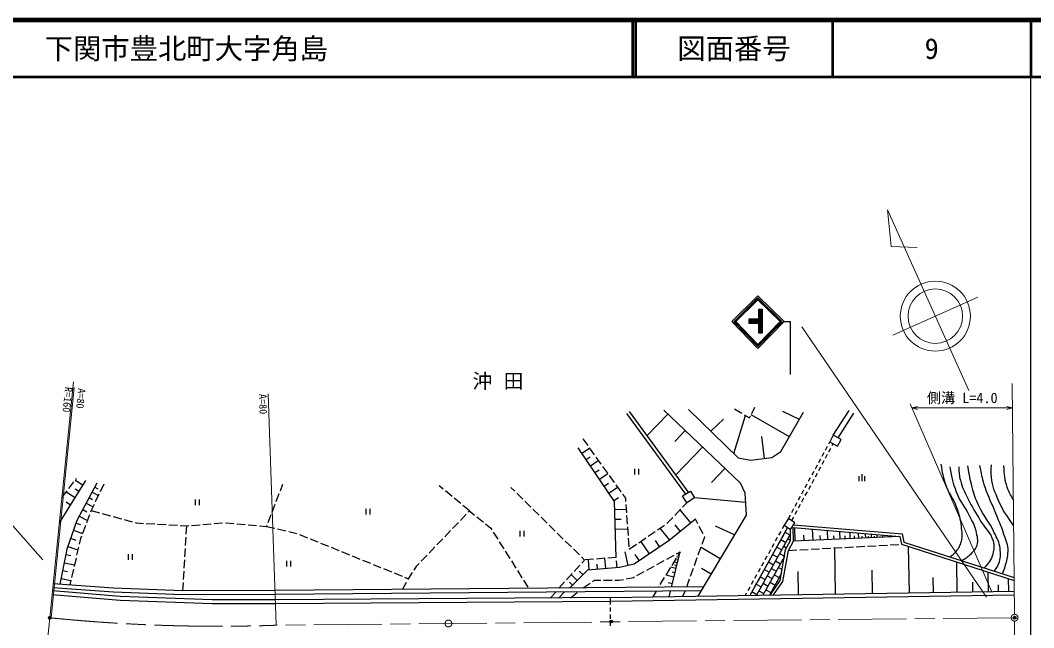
# Model space of a CAD drawing. Units: millimetres, scale not verified. Extents: x 40000 to 680000, y 20000 to 380000.
# Drawn here: x 400724 to 579500, y 272761 to 380000 of the extents above; entities that cross this region are included whole.
import ezdxf
from ezdxf.enums import TextEntityAlignment as Align

# ---------------------------------------------------------------- set-up
doc = ezdxf.new("R2010")
doc.units = ezdxf.units.MM
doc.header["$LTSCALE"] = 1000
doc.header["$PDMODE"] = 32
doc.header["$PDSIZE"] = 500
doc.linetypes.add('CHAIN', pattern=[18.5, 12, -1.5, 3.5, -1.5])
for name, color, linetype, lineweight in [('M-BGD', 7, 'Continuous', 25), ('M-BMK', 2, 'CHAIN', 13), ('M-STR-HTXT', 7, 'Continuous', 13), ('M-STR-STR1', 1, 'Continuous', 25), ('M-STR-STRC', 7, 'Continuous', 25), ('M-TTL', 2, 'Continuous', 140), ('M-TTL-BAND', 7, 'Continuous', 25), ('M-TTL-LINE', 7, 'Continuous', 50)]:
    doc.layers.add(name, color=color, linetype=linetype, lineweight=lineweight)
for name, color, linetype in [('M-BMK-HTXT', 7, 'Continuous'), ('M-OTRS', 6, 'Continuous'), ('M-TTL-TXT', 7, 'Continuous')]:
    doc.layers.add(name, color=color, linetype=linetype)
doc.styles.add('ＭＳ ゴシック', font='')
doc.styles.get('ＭＳ ゴシック').set_extended_font_data('MS Gothic')

msp = doc.modelspace()

# ---------------------------------------------------------------- linework, layer by layer
at = {"layer": 'M-BGD'}
for p, q in [((527753, 298275), (514241, 311183)), ((518606, 311276), (527335, 302779)), ((526731, 311415), (528009, 310630)), ((529770, 310594), (530306, 311694)), ((544145, 306728), (546929, 311137)), ((518104, 296329), (507726, 310603)), ((518583, 296677), (508205, 310951)), ((514964, 310492), (511315, 306673)), ((522545, 307441), (524794, 309557)), ((526596, 303498), (528667, 310226)), ((528435, 310369), (529378, 309790)), ((529378, 309790), (529551, 310145)), ((536409, 306474), (529650, 310349)), ((534903, 303847), (538896, 310812)), ((538158, 309524), (535256, 310962)), ((544997, 306268), (547746, 310621)), ((518020, 307573), (516195, 305664)), ((499940, 306122), (500814, 304903)), ((532003, 302664), (531514, 306529)), ((505554, 295022), (499164, 304502)), ((499790, 303573), (501124, 304471)), ((501105, 304497), (501979, 303278)), ((521075, 304654), (516366, 299725)), ((542750, 304137), (543105, 304798)), ((543341, 305239), (543511, 305555)), ((543345, 303818), (543700, 304479)), ((543936, 304920), (544105, 305234)), ((500544, 302454), (501243, 302926)), ((501298, 301336), (502695, 302278)), ((502271, 302871), (503145, 301652)), ((527335, 302779), (529610, 302361)), ((529610, 302361), (533278, 302826)), ((533278, 302826), (534903, 303847)), ((541569, 301934), (541923, 302595)), ((542160, 303036), (542514, 303697)), ((542164, 301615), (542518, 302276)), ((542755, 302717), (543109, 303377)), ((502088, 300164), (502821, 300658)), ((503436, 301246), (504310, 300027)), ((509082, 300797), (509082, 299797)), ((509832, 299797), (509832, 300797)), ((525019, 300887), (522664, 298423)), ((540387, 299731), (540742, 300392)), ((540978, 300832), (541333, 301493)), ((541573, 300513), (541927, 301174)), ((407620, 291268), (412308, 298749)), ((411777, 297902), (410392, 298770)), ((410499, 298909), (410653, 299111)), ((502878, 298992), (504343, 299980)), ((504601, 299620), (505475, 298401)), ((539797, 298629), (540151, 299290)), ((540391, 298310), (540746, 298971)), ((540982, 299412), (541337, 300073)), ((548712, 298638), (548712, 299513)), ((549212, 298638), (549212, 299888)), ((549712, 298638), (549712, 299513)), ((408072, 295730), (408982, 296922)), ((409285, 297319), (410195, 298512)), ((411083, 296794), (410390, 297228)), ((414253, 298292), (410706, 291692)), ((413872, 297582), (414419, 297288)), ((415435, 298136), (414802, 296776)), ((446602, 296921), (447055, 298090)), ((475349, 297221), (474635, 297811)), ((476891, 295948), (475734, 296903)), ((487963, 296844), (487264, 297532)), ((503706, 297763), (504474, 298281)), ((504535, 296534), (506071, 297570)), ((505766, 297995), (506640, 296775)), ((528588, 296511), (527753, 298275)), ((538615, 296426), (538970, 297087)), ((539206, 297528), (539560, 298189)), ((539801, 297209), (540155, 297870)), ((410389, 295686), (408799, 296682)), ((412882, 295741), (413485, 295417)), ((413401, 296706), (414496, 296118)), ((414591, 296323), (413958, 294963)), ((431562, 295425), (431562, 294425)), ((432312, 294425), (432312, 295425)), ((445880, 295056), (446422, 296455)), ((478433, 294674), (477276, 295629)), ((489387, 295440), (488319, 296493)), ((490811, 294036), (489743, 295089)), ((505433, 295201), (506266, 295763)), ((505837, 285182), (505554, 295022)), ((506931, 296369), (507462, 295629)), ((507462, 295629), (507504, 295041)), ((528686, 294884), (519685, 295676)), ((528821, 292657), (528588, 296511)), ((538024, 295324), (538379, 295985)), ((538619, 295005), (538974, 295666)), ((539210, 296107), (539564, 296768)), ((409592, 294415), (408797, 294913)), ((411739, 293615), (412465, 293224)), ((412364, 294776), (413570, 294128)), ((413253, 293446), (413135, 293141)), ((413748, 294509), (413253, 293446)), ((413253, 293446), (414699, 293047)), ((445157, 293192), (445699, 294590)), ((461685, 293740), (461685, 292740)), ((462435, 292740), (462435, 293740)), ((479975, 293400), (478818, 294355)), ((479744, 293159), (479975, 293400)), ((479975, 293400), (480879, 292663)), ((492236, 292632), (491168, 293685)), ((505594, 293632), (507602, 293690)), ((507540, 294542), (507648, 293046)), ((516163, 292591), (517204, 293671)), ((519039, 291281), (517139, 293603)), ((517551, 294031), (518315, 294825)), ((536843, 293121), (537197, 293782)), ((537433, 294223), (537788, 294884)), ((537438, 292802), (537792, 293463)), ((538028, 293904), (538383, 294565)), ((410706, 291692), (408951, 286656)), ((411115, 292453), (412567, 291672)), ((412954, 292675), (412413, 291276)), ((415181, 292913), (416626, 292514)), ((417108, 292381), (418554, 291981)), ((419036, 291848), (420482, 291448)), ((444434, 291327), (444976, 292725)), ((478362, 291714), (479399, 292798)), ((481267, 292347), (482430, 291400)), ((493660, 291228), (492592, 292281)), ((505644, 291906), (506722, 291937)), ((507684, 292548), (507792, 291052)), ((514776, 291150), (515817, 292230)), ((519813, 291914), (515216, 288153)), ((520252, 291097), (519813, 291914)), ((520278, 278326), (528821, 292657)), ((536252, 292020), (536606, 292681)), ((536847, 291701), (537201, 292362)), ((410104, 289966), (411693, 289413)), ((410547, 291237), (411341, 290960)), ((412233, 290809), (411692, 289410)), ((420964, 291315), (421146, 291264)), ((421146, 291264), (422455, 291190)), ((422954, 291161), (424451, 291076)), ((424951, 291047), (426448, 290962)), ((426947, 290934), (428445, 290848)), ((428944, 290820), (430107, 290753)), ((430016, 289251), (430107, 290748)), ((430107, 290753), (430441, 290781)), ((430939, 290823), (432434, 290949)), ((432932, 290990), (434427, 291116)), ((434925, 291158), (436420, 291283)), ((436918, 291296), (438412, 291165)), ((438911, 291121), (440405, 290991)), ((440903, 290947), (442397, 290816)), ((442895, 290773), (444176, 290661)), ((444176, 290661), (444254, 290860)), ((444176, 290661), (445636, 290318)), ((446123, 290203), (447583, 289861)), ((448070, 289746), (449516, 289407)), ((475596, 288824), (476633, 289908)), ((476979, 290269), (478016, 291353)), ((482817, 291084), (483736, 290336)), ((483736, 290336), (483903, 290068)), ((484168, 289644), (484964, 288373)), ((488860, 289843), (488860, 288843)), ((489610, 288843), (489610, 289843)), ((495084, 289824), (494016, 290877)), ((505693, 290180), (507851, 290242)), ((507828, 290553), (507936, 289057)), ((511470, 288899), (512712, 289741)), ((513126, 290022), (514367, 290864)), ((515323, 288241), (513602, 290345)), ((517181, 289761), (516231, 290922)), ((521198, 289335), (520488, 290657)), ((526739, 289165), (523389, 290669)), ((536083, 290454), (529428, 278476)), ((534870, 289765), (534506, 289110)), ((535477, 290858), (535113, 290202)), ((535621, 289621), (536495, 289135)), ((536083, 290454), (535719, 289798)), ((536621, 288153), (536588, 290117)), ((537127, 290927), (556308, 289314)), ((537437, 288041), (537334, 290407)), ((540579, 288178), (540493, 290142)), ((543186, 288292), (543115, 289921)), ((545349, 288387), (545290, 289739)), ((409609, 288546), (410497, 288237)), ((411349, 288525), (411116, 287500)), ((411511, 288944), (411349, 288525)), ((429895, 287254), (429986, 288752)), ((449516, 289407), (449530, 289401)), ((449993, 289213), (451383, 288649)), ((451846, 288461), (453236, 287898)), ((474213, 287379), (475250, 288463)), ((485229, 287949), (486024, 286677)), ((496509, 288420), (495441, 289473)), ((497933, 287016), (496865, 288069)), ((507972, 288558), (508080, 287062)), ((515216, 288153), (509041, 283974)), ((509815, 287776), (511057, 288618)), ((511728, 285793), (510207, 288042)), ((513529, 287012), (512768, 288138)), ((521008, 287491), (521484, 288803)), ((521484, 288803), (521435, 288895)), ((536601, 289327), (530583, 278495)), ((534263, 288672), (533899, 288017)), ((534869, 288269), (534505, 287613)), ((534892, 288310), (535766, 287824)), ((535476, 289361), (535112, 288706)), ((535739, 286575), (536621, 288153)), ((536130, 288480), (536620, 288208)), ((555889, 288848), (537123, 288027)), ((539008, 288109), (538965, 289091)), ((541883, 288235), (541847, 289050)), ((544268, 288339), (544238, 289015)), ((546246, 288426), (546222, 288987)), ((547144, 288465), (547095, 289587)), ((547888, 288498), (547868, 288963)), ((548633, 288530), (548592, 289461)), ((549251, 288557), (549234, 288943)), ((549869, 288584), (549835, 289356)), ((550381, 288607), (550367, 288927)), ((550894, 288629), (550866, 289270)), ((551393, 288651), (551382, 288907)), ((551893, 288673), (551870, 289185)), ((552392, 288695), (552384, 288887)), ((552892, 288716), (552875, 289101)), ((553391, 288738), (553386, 288866)), ((553891, 288760), (553880, 289016)), ((554390, 288782), (554388, 288846)), ((554890, 288804), (554884, 288932)), ((556308, 289314), (556586, 287875)), ((556586, 287875), (576054, 281653)), ((408951, 286656), (407730, 280476)), ((409115, 287126), (410890, 286508)), ((411005, 287013), (410672, 285550)), ((429774, 285258), (429865, 286755)), ((453700, 287710), (455090, 287146)), ((455553, 286958), (456943, 286394)), ((457406, 286206), (458796, 285642)), ((472830, 285934), (473868, 287018)), ((486289, 286253), (487085, 284982)), ((499358, 285612), (498289, 286665)), ((507970, 283726), (507402, 286172)), ((508160, 286654), (509401, 287496)), ((515590, 279946), (517120, 286157)), ((516508, 285821), (517120, 286157)), ((517120, 286157), (516698, 285474)), ((520327, 285611), (520838, 287021)), ((524213, 284926), (520813, 286952)), ((533049, 286487), (532685, 285832)), ((533655, 286083), (533291, 285428)), ((533656, 287580), (533292, 286924)), ((534262, 287176), (533898, 286520)), ((534164, 286999), (535038, 286513)), ((534764, 281096), (535739, 286575)), ((535402, 287169), (535912, 286885)), ((536216, 286404), (537714, 286486)), ((538213, 286513), (539711, 286594)), ((540210, 286621), (541708, 286703)), ((542207, 286730), (543705, 286812)), ((544205, 286839), (545702, 286920)), ((544530, 278723), (544397, 286849)), ((546202, 286947), (547699, 287029)), ((548199, 287056), (549696, 287137)), ((550196, 287165), (551693, 287246)), ((552193, 287273), (553690, 287355)), ((554190, 287382), (555688, 287463)), ((557561, 278936), (557428, 287081)), ((408760, 285691), (409669, 285511)), ((410560, 285063), (410227, 283600)), ((419765, 285735), (419765, 284735)), ((420515, 284735), (420515, 285735)), ((429653, 283262), (429744, 284759)), ((447677, 284577), (447677, 283577)), ((448427, 283577), (448427, 284577)), ((459260, 285454), (460650, 284890)), ((461113, 284702), (462503, 284138)), ((471448, 284489), (472485, 285573)), ((487350, 284558), (488146, 283286)), ((500265, 284717), (499714, 285261)), ((499774, 284183), (500265, 284717)), ((501851, 284849), (500356, 284725)), ((501077, 282975), (500944, 284774)), ((503844, 285016), (502349, 284891)), ((504000, 283191), (503865, 285017)), ((505837, 285182), (504342, 285057)), ((506003, 283339), (505911, 284591)), ((509929, 284576), (509169, 285700)), ((513000, 283899), (514315, 284620)), ((514754, 284860), (516069, 285581)), ((516435, 285049), (515646, 283773)), ((516641, 284215), (516015, 284369)), ((516881, 285186), (516567, 285263)), ((516761, 284700), (516604, 284739)), ((519645, 283731), (520156, 285141)), ((531835, 284302), (531471, 283646)), ((535514, 285311), (531737, 278514)), ((532442, 285394), (532078, 284739)), ((533048, 284990), (532684, 284335)), ((532707, 284376), (533581, 283891)), ((533435, 285687), (534309, 285202)), ((533945, 284546), (534819, 284061)), ((534673, 285857), (535527, 285383)), ((535183, 284716), (535388, 284603)), ((566021, 279075), (565935, 284362)), ((408198, 282847), (409067, 282675)), ((408473, 284237), (410290, 283878)), ((410116, 283113), (409783, 281650)), ((429532, 281265), (429623, 282763)), ((462966, 283951), (464281, 283417)), ((464281, 283417), (464356, 283387)), ((464820, 283199), (466210, 282635)), ((469203, 281421), (469922, 282522)), ((470195, 282941), (470688, 283696)), ((470688, 283696), (471102, 284128)), ((488411, 282862), (489206, 281590)), ((500776, 282953), (497667, 279783)), ((498421, 282711), (499436, 283815)), ((499977, 282138), (499333, 282770)), ((506441, 283371), (500776, 282953)), ((502538, 283083), (502471, 283996)), ((509041, 283974), (506441, 283371)), ((509492, 281977), (510808, 282698)), ((511246, 282938), (512562, 283659)), ((515383, 283348), (514595, 282072)), ((516394, 283212), (515444, 283446)), ((516207, 282452), (515732, 282569)), ((516518, 283713), (516205, 283791)), ((518963, 281851), (519474, 283261)), ((522592, 282207), (520892, 283220)), ((531228, 283209), (530864, 282553)), ((531834, 282805), (531469, 282150)), ((531978, 283065), (532852, 282579)), ((532441, 283898), (532077, 283242)), ((533216, 283235), (534091, 282749)), ((534455, 283405), (535110, 283041)), ((538029, 278617), (537963, 282680)), ((551046, 278830), (550979, 282902)), ((571514, 279165), (571457, 282597)), ((407924, 281458), (409661, 281114)), ((409672, 281163), (409479, 280319)), ((429411, 279269), (429502, 280766)), ((466673, 282447), (468063, 281883)), ((468135, 279515), (468868, 280824)), ((468526, 281695), (469203, 281421)), ((469112, 281260), (469203, 281421)), ((489471, 281166), (490267, 279895)), ((495714, 279765), (496729, 280870)), ((497068, 281238), (498083, 282342)), ((498134, 280259), (497603, 280779)), ((498967, 281108), (497905, 282149)), ((501694, 280917), (502030, 281142)), ((502030, 281142), (503126, 281142)), ((503626, 281142), (505126, 281142)), ((505626, 281142), (506348, 281142)), ((506348, 281142), (507111, 281295)), ((507601, 281393), (508901, 281653)), ((508901, 281653), (509054, 281736)), ((514332, 281647), (513543, 280371)), ((516020, 281692), (514579, 282047)), ((515736, 280539), (515016, 280717)), ((518281, 279970), (518793, 281380)), ((530014, 281024), (529649, 280368)), ((530621, 282116), (530256, 281461)), ((531227, 281712), (530862, 281057)), ((531250, 281754), (532124, 281268)), ((532488, 281924), (533362, 281438)), ((534975, 282282), (532892, 278532)), ((532997, 278534), (534764, 281096)), ((532998, 280782), (533872, 280297)), ((533726, 282094), (534601, 281608)), ((534236, 280952), (534546, 280780)), ((534965, 282264), (534971, 282260)), ((561791, 279005), (561748, 281649)), ((568767, 279120), (568739, 280836)), ((575079, 279223), (575043, 281451)), ((417153, 279065), (406463, 279834)), ((429398, 278569), (417153, 279065)), ((520877, 279294), (445686, 278611)), ((494184, 278006), (495202, 279061)), ((496735, 279075), (495716, 278015)), ((497806, 278029), (498980, 278962)), ((500032, 279805), (501279, 280639)), ((504862, 278074), (576079, 279239)), ((512894, 279221), (512311, 278196)), ((513280, 279946), (513267, 279925)), ((515170, 278242), (515417, 279244)), ((518000, 279268), (517524, 278281)), ((529407, 279931), (529042, 279275)), ((530012, 279527), (529648, 278871)), ((529793, 279131), (530667, 278646)), ((530620, 280620), (530255, 279964)), ((530521, 280443), (531395, 279957)), ((531031, 279301), (531905, 278816)), ((531760, 280613), (532634, 280127)), ((532269, 279471), (533144, 278986)), ((533508, 279641), (533691, 279540)), ((573296, 279194), (573278, 280308)), ((445686, 278611), (429398, 278569)), ((504872, 277424), (576090, 278589)), ((528800, 278838), (528590, 278462))]:
    msp.add_line(p, q, dxfattribs=at)
for points in [[(543511, 305555), (544881, 304815), (545515, 305988), (544145, 306728)], [(517559, 296041), (518929, 296892), (519685, 295676), (518315, 294825)], [(535477, 290858), (536588, 290117), (537363, 291279), (536252, 292020)]]:
    msp.add_lwpolyline(points, close=True, dxfattribs=at)
for points in [[(533612, 278544), (535237, 280901), (536216, 286404), (537123, 288027), (537083, 290429)], [(537083, 290429), (555889, 288848), (556152, 287489), (576060, 281126)], [(521275, 279998), (445682, 279311), (429411, 279269), (417192, 279764), (406533, 280530)]]:
    msp.add_lwpolyline(points, dxfattribs=at)
for points, knots in [([(563115, 301613), (563369, 300034), (563486, 299507), (563901, 298206), (564452, 296484), (565263, 295719), (565867, 294014), (566315, 292747), (566553, 292010), (566686, 290673), (566789, 289629), (566979, 288994), (566686, 287987), (566468, 287240), (566261, 286820), (565768, 286218), (565427, 285800), (565256, 285636), (564774, 285258)], [0, 0, 0, 0, 1, 1, 1, 2, 2, 2, 3, 3, 3, 4, 4, 4, 5, 5, 5, 6, 6, 6, 6]), ([(566737, 284631), (567469, 285026), (567755, 285190), (568291, 285694), (568870, 286240), (569259, 286574), (569503, 287332), (569805, 288272), (569540, 288887), (569339, 289854), (569107, 290964), (568659, 291489), (568160, 292507), (567345, 294167), (566571, 294944), (565899, 296667), (565243, 298353), (565111, 299089), (564753, 301154)], [0, 0, 0, 0, 1, 1, 1, 2, 2, 2, 3, 3, 3, 4, 4, 4, 5, 5, 5, 6, 6, 6, 6]), ([(566260, 301154), (566304, 300084), (566353, 299702), (566555, 298796), (566848, 297474), (567280, 296808), (567865, 295586), (568639, 293968), (569210, 293132), (570125, 291590), (570949, 290201), (571871, 289637), (572320, 288085), (572572, 287212), (572505, 286641), (572287, 285759), (572019, 284677), (571559, 284233), (570762, 283344)], [0, 0, 0, 0, 1, 1, 1, 2, 2, 2, 3, 3, 3, 4, 4, 4, 5, 5, 5, 6, 6, 6, 6]), ([(572570, 282767), (573033, 283423), (573213, 283723), (573433, 284417), (573709, 285284), (573654, 285837), (573564, 286742), (573450, 287894), (573043, 288479), (572549, 289526), (571617, 291501), (570708, 292405), (569765, 294374), (569191, 295571), (569009, 296306), (568651, 297584), (568250, 299017), (568174, 299558), (567898, 301318)], [0, 0, 0, 0, 1, 1, 1, 2, 2, 2, 3, 3, 3, 4, 4, 4, 5, 5, 5, 6, 6, 6, 6]), ([(569961, 301384), (570233, 299831), (570346, 299349), (570715, 298075), (571239, 296261), (571822, 295345), (572516, 293588), (573177, 291915), (573660, 291017), (574187, 289297), (574545, 288128), (574950, 287473), (574907, 286251), (574870, 285198), (574715, 284608), (574416, 283598), (574266, 283091), (574210, 282904), (573980, 282316)], [0, 0, 0, 0, 1, 1, 1, 2, 2, 2, 3, 3, 3, 4, 4, 4, 5, 5, 5, 6, 6, 6, 6]), ([(575960, 290837), (574604, 292721), (574085, 293381), (573302, 295226), (572649, 296765), (572196, 297654), (572057, 299320), (571987, 300174), (571966, 300539), (572057, 301515)], [0, 0, 0, 0, 1, 1, 1, 2, 2, 2, 3, 3, 3, 3]), ([(575913, 295390), (575345, 296301), (575173, 296669), (574842, 297551), (574310, 298969), (574348, 299660), (574252, 301384)], [0, 0, 0, 0, 1, 1, 1, 2, 2, 2, 2])]:
    msp.add_open_spline(points, degree=3, knots=knots, dxfattribs=at)
at = {"layer": 'M-BMK'}
msp.add_line((575527, 274531), (445862, 273202), dxfattribs=at)
for centre in [(476248, 273513), (576127, 274537)]:
    msp.add_circle(centre, 600, dxfattribs=at)
msp.add_arc((435587, 567532), 294509, 264.21963, 271.99944, dxfattribs=at)
at = {"layer": 'M-OTRS'}
for p in [(405925, 274520), (504969, 273874), (576127, 274537)]:
    msp.add_point(p, dxfattribs=at)
at = {"layer": 'M-STR-HTXT'}
for p, q in [((568046, 314615), (553704, 346541)), ((553704, 346541), (554357, 340064)), ((554357, 340064), (558957, 339873)), ((554628, 324387), (569653, 331136)), ((571146, 278152), (538600, 325865)), ((405925, 274520), (410141, 316173)), ((406169, 274496), (410251, 315157)), ((576121, 275137), (575703, 315877)), ((445875, 273202), (444446, 314077)), ((381099, 311449), (404730, 284723)), ((572094, 279100), (557717, 312278)), ((558022, 311573), (559022, 311836)), ((558022, 311573), (575750, 311573)), ((558022, 311573), (559022, 311310)), ((575750, 311573), (574750, 311836)), ((575750, 311573), (574750, 311310)), ((405925, 274520), (402082, 236555)), ((576133, 273937), (576538, 234482))]:
    msp.add_line(p, q, dxfattribs=at)
for radius in [6176, 4804]:
    msp.add_circle((562141, 327761), radius, dxfattribs=at)
at = {"layer": 'M-STR-STR1'}
for p, q in [((406338, 278604), (418330, 277607)), ((418330, 277607), (434590, 277056)), ((445741, 277048), (504866, 277424)), ((504866, 277424), (504862, 278074)), ((504866, 276859), (504866, 277424)), ((434590, 277056), (445741, 277048)), ((504866, 275609), (504866, 276359)), ((504866, 274359), (504866, 275109)), ((504866, 273109), (504866, 273859))]:
    msp.add_line(p, q, dxfattribs=at)
msp.add_lwpolyline([(504862, 278074), (445739, 277698), (434601, 277706), (418368, 278256), (406392, 279252)], dxfattribs=at)
at = {"layer": 'M-STR-STRC'}
for p, q in [((535485, 326794), (536514, 326794)), ((536514, 326794), (536514, 317482))]:
    msp.add_line(p, q, dxfattribs=at)
for points in [[(526230, 326794), (530859, 331328), (535485, 326794), (530859, 322074)], [(530859, 330978), (526584, 326791), (530859, 322431), (535132, 326791)], [(530859, 330913), (526649, 326790), (530859, 322497), (535066, 326790)], [(530859, 330844), (526719, 326789), (530859, 322568), (534996, 326789)], [(530859, 330772), (526792, 326788), (530859, 322641), (534923, 326788)], [(530859, 330692), (526873, 326788), (530859, 322723), (534842, 326788)], [(530859, 322788), (526945, 326794), (530859, 330628), (534771, 326794)]]:
    msp.add_lwpolyline(points, close=True, dxfattribs=at)
for points in [[(530969, 328732), (530969, 327224), (529220, 327224), (529220, 326524), (530969, 326524), (530969, 324830), (531669, 324830), (531669, 328917), (530969, 328917), (530969, 328513)], [(531058, 328732), (531058, 327134), (529309, 327134), (529309, 326613), (531058, 326613), (531058, 324920), (531579, 324920), (531579, 328827), (531058, 328827), (531058, 328513)], [(531159, 328732), (531159, 327034), (529410, 327034), (529410, 326714), (531159, 326714), (531159, 325020), (531479, 325020), (531479, 328727), (531159, 328727), (531159, 328513)], [(531263, 328732), (531263, 326929), (529514, 326929), (529514, 326818), (531263, 326818), (531263, 325125), (531374, 325125), (531374, 328622), (531263, 328622), (531263, 328513)]]:
    msp.add_lwpolyline(points, dxfattribs=at)
at = {"layer": 'M-TTL'}
msp.add_line((680000, 380000), (40000, 380000), dxfattribs=at)
at = {"layer": 'M-TTL-BAND'}
msp.add_line((579000, 20000), (579000, 370000), dxfattribs=at)
at = {"layer": 'M-TTL-LINE'}
for p, q in [((508747, 380000), (508747, 370000)), ((509247, 380000), (509247, 370000)), ((543997, 380000), (543997, 370000)), ((579000, 380000), (579000, 370000)), ((40000, 370000), (680000, 370000))]:
    msp.add_line(p, q, dxfattribs=at)

# ---------------------------------------------------------------- texts
at = {"layer": 'M-BMK-HTXT', "insert": (485981, 314757), "char_height": 2566, "attachment_point": 8, "style": 'ＭＳ ゴシック'}
msp.add_mtext('\\T1.57;沖田', dxfattribs=at)
at = {"layer": 'M-STR-HTXT', "style": 'ＭＳ ゴシック'}
for s, rotation, p in [('R=160', 264.267, (409952, 315187)), ('A=80', 272.002, (444146, 314067))]:
    msp.add_text(s, height=1320, rotation=rotation, dxfattribs=at).set_placement(p, align=Align.TOP_LEFT)
msp.add_text('A=80', height=1320, rotation=264.267, dxfattribs=at).set_placement((410549, 315127), align=Align.BOTTOM_LEFT)
msp.add_text('側溝 L=4.0', height=1833, dxfattribs=at).set_placement((566886, 311873), align=Align.BOTTOM_CENTER)
at = {"layer": 'M-TTL-TXT', "style": 'ＭＳ ゴシック'}
msp.add_text('下関市豊北町大字角島', height=3666, dxfattribs=at).set_placement((405024, 375000), align=Align.MIDDLE_LEFT)
for s, p in [('図面番号', (526622, 375000)), ('9', (561497, 375000))]:
    msp.add_text(s, height=3666, dxfattribs=at).set_placement(p, align=Align.MIDDLE_CENTER)

doc.saveas('drawing.dxf')
